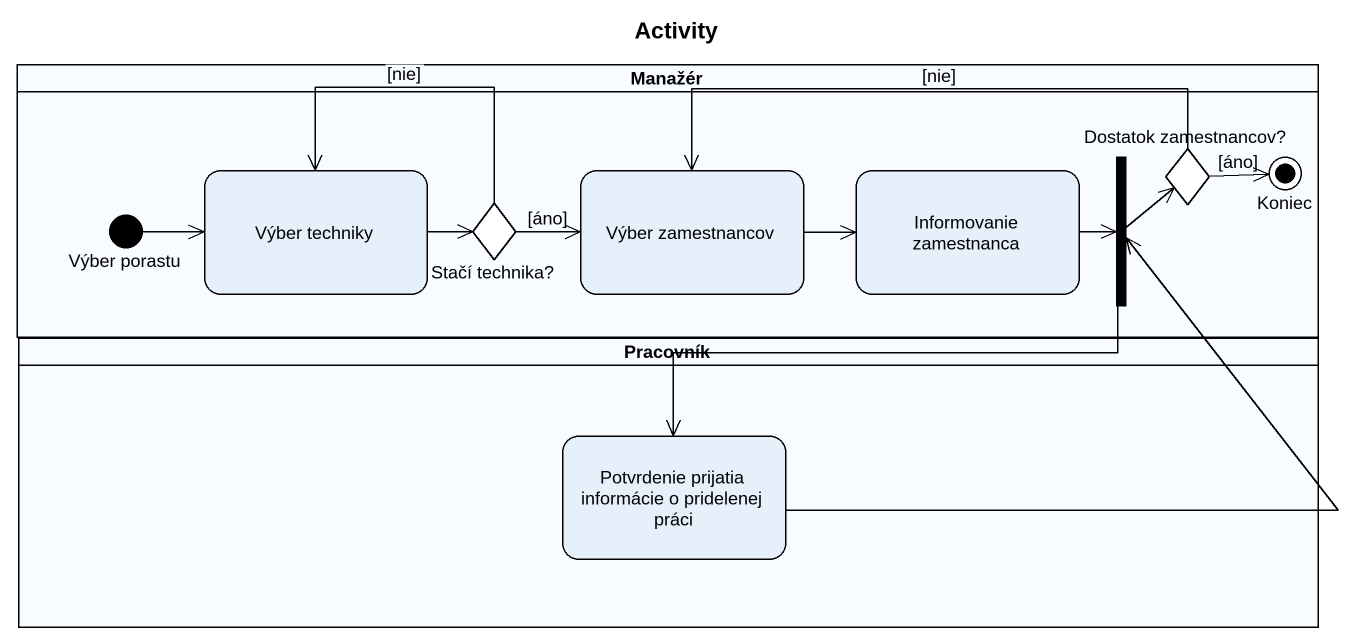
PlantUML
@startuml
title Activity
hide empty description
state Manažér <<partition>> {
  state "Výber techniky" as Výber_techniky
  state "Výber zamestnancov" as Výber_zamestnancov
  state "Informovanie zamestnanca" as Informovanie_zamestnanca
  state fork1 <<fork>>
  state "Dostatok zamestnancov?" as Dostatok_zamestnancov <<choice>>
  state Koniec <<end>>
  state "Výber porastu" as Výber_porastu <<start>>
  state "Stačí technika?" as Stačí_technika <<choice>>
}
state Pracovník <<partition>> {
  state "Potvrdenie prijatia informácie o pridelenej práci" as Potvrdenie_prijatia
}
Výber_techniky -right-> Stačí_technika
Výber_zamestnancov -right-> Informovanie_zamestnanca
Informovanie_zamestnanca -right-> fork1
fork1 -up-> Dostatok_zamestnancov
fork1 -left-> Potvrdenie_prijatia
Dostatok_zamestnancov -left-> Výber_zamestnancov : [nie]
Dostatok_zamestnancov -right-> Koniec : [áno]
Výber_porastu -right-> Výber_techniky
Stačí_technika -left-> Výber_techniky : [nie]
Stačí_technika -right-> Výber_zamestnancov : [áno]
Potvrdenie_prijatia -right-> fork1
@enduml
